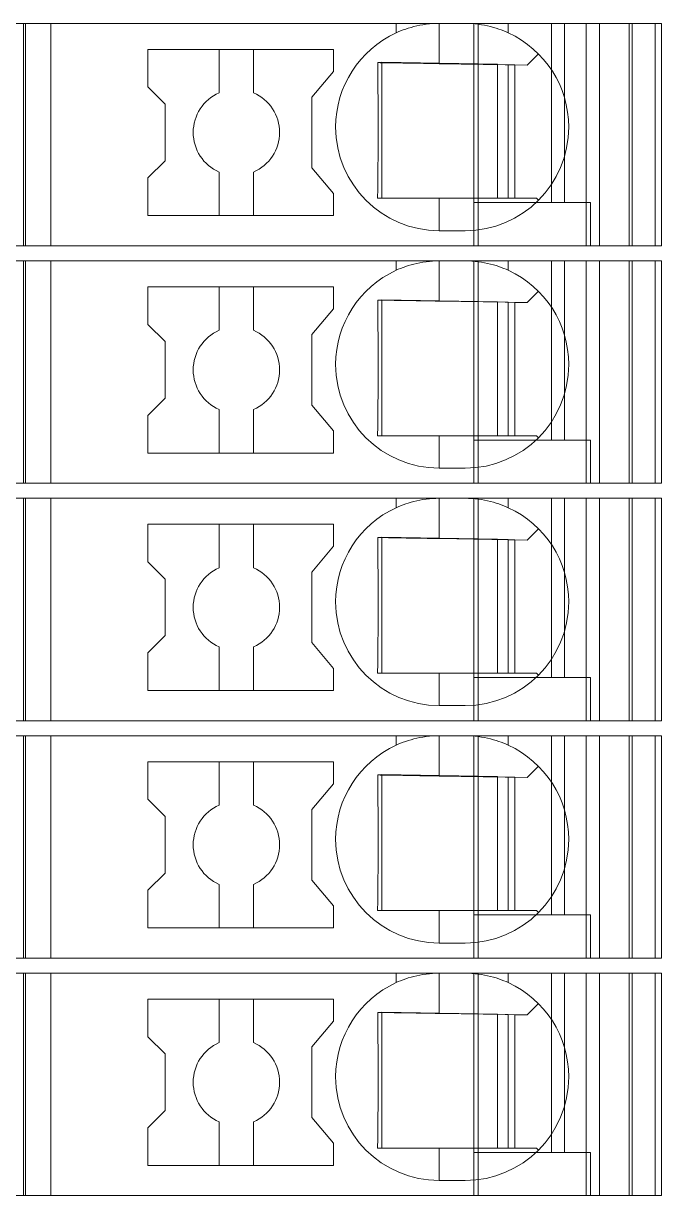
# Model space of a CAD drawing. Header units: millimetres. Extents: x 0 to 2100, y 0 to 1485.
# Drawn here: x 1275.37 to 1290.15, y 612.85 to 640 of the extents above; entities that cross this region are included whole.
import ezdxf
from ezdxf.enums import TextEntityAlignment as Align

# ---------------------------------------------------------------- set-up
doc = ezdxf.new("R2010")
doc.units = ezdxf.units.MM
for name, color, linetype, lineweight in [('EPLAN309', 5, 'Continuous', 5), ('EPLAN493', 5, 'Continuous', 5), ('MAIN-1', 7, 'Continuous', 5), ('MAIN-2', 7, 'Continuous', 5)]:
    doc.layers.add(name, color=color, linetype=linetype, lineweight=lineweight)
doc.styles.add('Tahoma', font='')
doc.styles.get('Tahoma').set_extended_font_data('Tahoma')

# ---------------------------------------------------------------- blocks, each defined once
blk = doc.blocks.new('EPLSYM_LibrarySPECIAL_Symbol12_Variant0_Placement8_29')
at = {"layer": 'EPLAN309', "lineweight": 13, "ltscale": 20}
blk.add_lwpolyline([(0, -5.15), (68.15, -5.15), (68.15, 0), (0, 0)], close=True, dxfattribs=at)
at = {"layer": 'EPLAN493', "color": 5, "style": 'Tahoma'}
blk.add_attdef('17_20450', text='', height=2.93475, dxfattribs=at).set_placement((0, -27.293475), align=Align.MIDDLE_RIGHT)
blk = doc.blocks.new('EPLSYM_LibrarySPECIAL_Symbol12_Variant0_Placement8_30')
at = {"layer": 'EPLAN309', "lineweight": 13, "ltscale": 20}
blk.add_lwpolyline([(0, -5.15), (68.15, -5.15), (68.15, 0), (0, 0)], close=True, dxfattribs=at)
at = {"layer": 'EPLAN493', "color": 5, "style": 'Tahoma'}
blk.add_attdef('17_20450', text='', height=2.93475, dxfattribs=at).set_placement((0, -27.293475), align=Align.MIDDLE_RIGHT)
blk = doc.blocks.new('EPLSYM_LibrarySPECIAL_Symbol12_Variant0_Placement8_31')
at = {"layer": 'EPLAN309', "lineweight": 13, "ltscale": 20}
blk.add_lwpolyline([(0, -5.15), (68.15, -5.15), (68.15, 0), (0, 0)], close=True, dxfattribs=at)
at = {"layer": 'EPLAN493', "color": 5, "style": 'Tahoma'}
blk.add_attdef('17_20450', text='', height=2.93475, dxfattribs=at).set_placement((0, -27.293475), align=Align.MIDDLE_RIGHT)
blk = doc.blocks.new('EPLSYM_LibrarySPECIAL_Symbol12_Variant0_Placement8_32')
at = {"layer": 'EPLAN309', "lineweight": 13, "ltscale": 20}
blk.add_lwpolyline([(0, -5.15), (68.15, -5.15), (68.15, 0), (0, 0)], close=True, dxfattribs=at)
at = {"layer": 'EPLAN493', "color": 5, "style": 'Tahoma'}
blk.add_attdef('17_20450', text='', height=2.93475, dxfattribs=at).set_placement((0, -27.293475), align=Align.MIDDLE_RIGHT)
blk = doc.blocks.new('EPLSYM_LibrarySPECIAL_Symbol12_Variant0_Placement8_33')
at = {"layer": 'EPLAN309', "lineweight": 13, "ltscale": 20}
blk.add_lwpolyline([(0, -5.15), (68.15, -5.15), (68.15, 0), (0, 0)], close=True, dxfattribs=at)
at = {"layer": 'EPLAN493', "color": 5, "style": 'Tahoma'}
blk.add_attdef('17_20450', text='', height=2.93475, dxfattribs=at).set_placement((0, -27.293475), align=Align.MIDDLE_RIGHT)

msp = doc.modelspace()

# ---------------------------------------------------------------- linework, layer by layer
at = {"layer": 'MAIN-1'}
for p, q in [((1276, 640), (1275.367, 640)), ((1275.367, 634.85), (1275.367, 640)), ((1276, 640), (1284, 640)), ((1276, 634.85), (1276, 640)), ((1284, 640), (1285, 640)), ((1284, 639.782), (1284, 640)), ((1284.413, 639.927), (1284.347, 639.909)), ((1284.481, 639.943), (1284.413, 639.927)), ((1284.551, 639.958), (1284.481, 639.943)), ((1284.622, 639.97), (1284.551, 639.958)), ((1284.696, 639.981), (1284.622, 639.97)), ((1284.771, 639.989), (1284.696, 639.981)), ((1284.847, 639.995), (1284.771, 639.989)), ((1284.923, 639.999), (1284.847, 639.995)), ((1285, 640), (1284.923, 639.999)), ((1285, 639.068), (1285, 640)), ((1285, 640), (1285.6, 640)), ((1285.6, 640), (1285.677, 639.999)), ((1286.6, 640), (1285.6, 640)), ((1285.677, 639.999), (1285.753, 639.995)), ((1285.753, 639.995), (1285.829, 639.989)), ((1285.829, 639.989), (1285.904, 639.981)), ((1285.904, 639.981), (1285.978, 639.97)), ((1285.978, 639.97), (1286.049, 639.958)), ((1286.049, 639.958), (1286.119, 639.943)), ((1286.119, 639.943), (1286.187, 639.927)), ((1286.187, 639.927), (1286.253, 639.909)), ((1286.6, 640), (1290, 640)), ((1286.6, 639.782), (1286.6, 640)), ((1290, 634.85), (1290, 640)), ((1284.052, 639.805), (1284, 639.782)), ((1284.106, 639.827), (1284.052, 639.805)), ((1284.163, 639.849), (1284.106, 639.827)), ((1284.222, 639.87), (1284.163, 639.849)), ((1284.283, 639.89), (1284.222, 639.87)), ((1284.347, 639.909), (1284.283, 639.89)), ((1286.253, 639.909), (1286.317, 639.89)), ((1286.317, 639.89), (1286.378, 639.87)), ((1286.378, 639.87), (1286.437, 639.849)), ((1286.437, 639.849), (1286.494, 639.827)), ((1286.494, 639.827), (1286.548, 639.805)), ((1286.548, 639.805), (1286.6, 639.782)), ((1278.25, 639.4), (1278.25, 638.529)), ((1278.25, 639.4), (1282.55, 639.4)), ((1279.9, 639.4), (1279.9, 638.392)), ((1280.7, 638.392), (1280.7, 639.4)), ((1282.55, 638.889), (1282.55, 639.4)), ((1287.033, 639.033), (1287.297, 639.297)), ((1282.05, 638.293), (1282.55, 638.889)), ((1283.574, 639.092), (1283.574, 639.022)), ((1283.635, 639.091), (1283.574, 639.092)), ((1283.574, 639.022), (1283.575, 638.95)), ((1283.575, 638.95), (1283.576, 638.877)), ((1283.576, 638.877), (1283.577, 638.803)), ((1283.696, 639.09), (1283.635, 639.091)), ((1283.671, 639.091), (1283.671, 635.95)), ((1283.759, 639.089), (1283.696, 639.09)), ((1283.822, 639.088), (1283.759, 639.089)), ((1283.887, 639.087), (1283.822, 639.088)), ((1283.953, 639.086), (1283.887, 639.087)), ((1284.021, 639.085), (1283.953, 639.086)), ((1284.09, 639.084), (1284.021, 639.085)), ((1284.16, 639.082), (1284.09, 639.084)), ((1284.233, 639.081), (1284.16, 639.082)), ((1284.307, 639.08), (1284.233, 639.081)), ((1284.385, 639.079), (1284.307, 639.08)), ((1284.464, 639.077), (1284.385, 639.079)), ((1284.547, 639.076), (1284.464, 639.077)), ((1284.632, 639.075), (1284.547, 639.076)), ((1284.72, 639.073), (1284.632, 639.075)), ((1284.812, 639.071), (1284.72, 639.073)), ((1284.905, 639.07), (1284.812, 639.071)), ((1285, 639.068), (1284.905, 639.07)), ((1285, 639.068), (1287.033, 639.033)), ((1286.35, 639.045), (1286.35, 635.95)), ((1286.6, 635.95), (1286.6, 639.04)), ((1286.75, 639.038), (1286.75, 635.95)), ((1283.577, 638.803), (1283.577, 638.727)), ((1283.577, 638.727), (1283.578, 638.649)), ((1283.578, 638.649), (1283.579, 638.57)), ((1283.579, 638.57), (1283.58, 638.488)), ((1278.65, 638.129), (1278.25, 638.529)), ((1283.58, 638.488), (1283.58, 638.404)), ((1283.58, 638.404), (1283.581, 638.317)), ((1283.581, 638.317), (1283.581, 638.226)), ((1278.65, 638.129), (1278.65, 636.821)), ((1282.05, 638.293), (1282.05, 636.657)), ((1283.581, 638.226), (1283.582, 638.132)), ((1283.582, 638.132), (1283.582, 638.034)), ((1283.582, 638.034), (1283.583, 637.931)), ((1283.583, 637.931), (1283.583, 637.824)), ((1283.583, 637.824), (1283.583, 637.713)), ((1283.583, 637.713), (1283.583, 637.6)), ((1283.583, 637.6), (1283.583, 637.479)), ((1283.583, 637.247), (1283.582, 637.138)), ((1283.583, 637.479), (1283.583, 637.361)), ((1283.583, 637.361), (1283.583, 637.247)), ((1283.582, 637.034), (1283.581, 636.934)), ((1283.582, 637.138), (1283.582, 637.034)), ((1278.65, 636.821), (1278.25, 636.421)), ((1283.58, 636.748), (1283.579, 636.659)), ((1283.581, 636.839), (1283.58, 636.748)), ((1283.581, 636.934), (1283.581, 636.839)), ((1278.25, 636.421), (1278.25, 635.55)), ((1279.9, 636.558), (1279.9, 635.55)), ((1280.7, 636.558), (1280.7, 635.55)), ((1282.05, 636.657), (1282.55, 636.061)), ((1283.577, 636.408), (1283.576, 636.329)), ((1283.578, 636.49), (1283.577, 636.408)), ((1283.579, 636.659), (1283.578, 636.573)), ((1283.578, 636.573), (1283.578, 636.49)), ((1283.575, 636.25), (1283.574, 636.174)), ((1283.574, 636.174), (1283.574, 636.098)), ((1283.576, 636.329), (1283.575, 636.25)), ((1282.55, 635.55), (1282.55, 636.061)), ((1283.573, 636.024), (1283.572, 635.95)), ((1283.572, 635.95), (1283.633, 635.95)), ((1283.574, 636.098), (1283.573, 636.024)), ((1283.633, 635.95), (1283.695, 635.95)), ((1283.695, 635.95), (1283.759, 635.95)), ((1283.759, 635.95), (1283.823, 635.95)), ((1283.823, 635.95), (1283.889, 635.95)), ((1283.889, 635.95), (1283.955, 635.95)), ((1283.955, 635.95), (1284.024, 635.95)), ((1284.024, 635.95), (1284.093, 635.95)), ((1284.093, 635.95), (1284.165, 635.95)), ((1284.165, 635.95), (1284.239, 635.95)), ((1284.239, 635.95), (1284.314, 635.95)), ((1284.314, 635.95), (1284.392, 635.95)), ((1284.392, 635.95), (1284.472, 635.95)), ((1284.472, 635.95), (1284.555, 635.95)), ((1284.555, 635.95), (1284.64, 635.95)), ((1284.64, 635.95), (1284.727, 635.95)), ((1284.727, 635.95), (1284.817, 635.95)), ((1284.817, 635.95), (1284.908, 635.95)), ((1284.908, 635.95), (1285, 635.95)), ((1285, 635.95), (1285, 635.2)), ((1285, 635.95), (1287.25, 635.95)), ((1287.297, 635.903), (1287.25, 635.95)), ((1282.55, 635.55), (1278.25, 635.55)), ((1285.6, 635.2), (1285, 635.2)), ((1276, 634.85), (1275.367, 634.85)), ((1276, 634.85), (1290, 634.85)), ((1288.5, 634.85), (1288.5, 634.85)), ((1276, 634.5), (1275.367, 634.5)), ((1275.367, 629.35), (1275.367, 634.5)), ((1276, 634.5), (1284, 634.5)), ((1276, 629.35), (1276, 634.5)), ((1284, 634.5), (1285, 634.5)), ((1284, 634.282), (1284, 634.5)), ((1284.923, 634.499), (1284.847, 634.495)), ((1285, 634.5), (1284.923, 634.499)), ((1285, 633.568), (1285, 634.5)), ((1285, 634.5), (1285.6, 634.5)), ((1285.6, 634.5), (1285.677, 634.499)), ((1286.6, 634.5), (1285.6, 634.5)), ((1285.677, 634.499), (1285.753, 634.495)), ((1286.6, 634.5), (1290, 634.5)), ((1286.6, 634.282), (1286.6, 634.5)), ((1290, 629.35), (1290, 634.5)), ((1284.052, 634.305), (1284, 634.282)), ((1284.106, 634.327), (1284.052, 634.305)), ((1284.163, 634.349), (1284.106, 634.327)), ((1284.222, 634.37), (1284.163, 634.349)), ((1284.283, 634.39), (1284.222, 634.37)), ((1284.347, 634.409), (1284.283, 634.39)), ((1284.413, 634.427), (1284.347, 634.409)), ((1284.481, 634.443), (1284.413, 634.427)), ((1284.551, 634.458), (1284.481, 634.443)), ((1284.622, 634.47), (1284.551, 634.458)), ((1284.696, 634.481), (1284.622, 634.47)), ((1284.771, 634.489), (1284.696, 634.481)), ((1284.847, 634.495), (1284.771, 634.489)), ((1285.753, 634.495), (1285.829, 634.489)), ((1285.829, 634.489), (1285.904, 634.481)), ((1285.904, 634.481), (1285.978, 634.47)), ((1285.978, 634.47), (1286.049, 634.458)), ((1286.049, 634.458), (1286.119, 634.443)), ((1286.119, 634.443), (1286.187, 634.427)), ((1286.187, 634.427), (1286.253, 634.409)), ((1286.253, 634.409), (1286.317, 634.39)), ((1286.317, 634.39), (1286.378, 634.37)), ((1286.378, 634.37), (1286.437, 634.349)), ((1286.437, 634.349), (1286.494, 634.327)), ((1286.494, 634.327), (1286.548, 634.305)), ((1286.548, 634.305), (1286.6, 634.282)), ((1278.25, 633.9), (1278.25, 633.029)), ((1278.25, 633.9), (1282.55, 633.9)), ((1279.9, 633.9), (1279.9, 632.892)), ((1280.7, 632.892), (1280.7, 633.9)), ((1282.55, 633.389), (1282.55, 633.9)), ((1287.033, 633.533), (1287.297, 633.797)), ((1283.574, 633.592), (1283.574, 633.522)), ((1283.635, 633.591), (1283.574, 633.592)), ((1283.574, 633.522), (1283.575, 633.45)), ((1283.575, 633.45), (1283.576, 633.377)), ((1283.696, 633.59), (1283.635, 633.591)), ((1283.671, 633.591), (1283.671, 630.45)), ((1283.759, 633.589), (1283.696, 633.59)), ((1283.822, 633.588), (1283.759, 633.589)), ((1283.887, 633.587), (1283.822, 633.588)), ((1283.953, 633.586), (1283.887, 633.587)), ((1284.021, 633.585), (1283.953, 633.586)), ((1284.09, 633.584), (1284.021, 633.585)), ((1284.16, 633.582), (1284.09, 633.584)), ((1284.233, 633.581), (1284.16, 633.582)), ((1284.307, 633.58), (1284.233, 633.581)), ((1284.385, 633.579), (1284.307, 633.58)), ((1284.464, 633.577), (1284.385, 633.579)), ((1284.547, 633.576), (1284.464, 633.577)), ((1284.632, 633.575), (1284.547, 633.576)), ((1284.72, 633.573), (1284.632, 633.575)), ((1284.812, 633.571), (1284.72, 633.573)), ((1284.905, 633.57), (1284.812, 633.571)), ((1285, 633.568), (1284.905, 633.57)), ((1285, 633.568), (1287.033, 633.533)), ((1286.35, 633.545), (1286.35, 630.45)), ((1286.6, 630.45), (1286.6, 633.54)), ((1286.75, 633.538), (1286.75, 630.45)), ((1282.05, 632.793), (1282.55, 633.389)), ((1283.576, 633.377), (1283.577, 633.303)), ((1283.577, 633.303), (1283.577, 633.227)), ((1283.577, 633.227), (1283.578, 633.149)), ((1283.578, 633.149), (1283.579, 633.07)), ((1278.65, 632.629), (1278.25, 633.029)), ((1283.579, 633.07), (1283.58, 632.988)), ((1283.58, 632.988), (1283.58, 632.904)), ((1283.58, 632.904), (1283.581, 632.817)), ((1278.65, 632.629), (1278.65, 631.321)), ((1282.05, 632.793), (1282.05, 631.157)), ((1283.581, 632.817), (1283.581, 632.726)), ((1283.581, 632.726), (1283.582, 632.632)), ((1283.582, 632.632), (1283.582, 632.534)), ((1283.582, 632.534), (1283.583, 632.431)), ((1283.583, 632.431), (1283.583, 632.324)), ((1283.583, 632.324), (1283.583, 632.213)), ((1283.583, 632.213), (1283.583, 632.1)), ((1283.583, 632.1), (1283.583, 631.979)), ((1283.583, 631.979), (1283.583, 631.861)), ((1283.583, 631.861), (1283.583, 631.747)), ((1283.582, 631.534), (1283.581, 631.434)), ((1283.583, 631.747), (1283.582, 631.638)), ((1283.582, 631.638), (1283.582, 631.534)), ((1278.65, 631.321), (1278.25, 630.921)), ((1283.58, 631.248), (1283.579, 631.159)), ((1283.581, 631.339), (1283.58, 631.248)), ((1283.581, 631.434), (1283.581, 631.339)), ((1279.9, 631.058), (1279.9, 630.05)), ((1280.7, 631.058), (1280.7, 630.05)), ((1282.05, 631.157), (1282.55, 630.561)), ((1283.578, 630.99), (1283.577, 630.908)), ((1283.579, 631.159), (1283.578, 631.073)), ((1283.578, 631.073), (1283.578, 630.99)), ((1278.25, 630.921), (1278.25, 630.05)), ((1283.575, 630.75), (1283.574, 630.674)), ((1283.576, 630.829), (1283.575, 630.75)), ((1283.577, 630.908), (1283.576, 630.829)), ((1282.55, 630.05), (1282.55, 630.561)), ((1283.573, 630.524), (1283.572, 630.45)), ((1283.572, 630.45), (1283.633, 630.45)), ((1283.574, 630.598), (1283.573, 630.524)), ((1283.574, 630.674), (1283.574, 630.598)), ((1283.633, 630.45), (1283.695, 630.45)), ((1283.695, 630.45), (1283.759, 630.45)), ((1283.759, 630.45), (1283.823, 630.45)), ((1283.823, 630.45), (1283.889, 630.45)), ((1283.889, 630.45), (1283.955, 630.45)), ((1283.955, 630.45), (1284.024, 630.45)), ((1284.024, 630.45), (1284.093, 630.45)), ((1284.093, 630.45), (1284.165, 630.45)), ((1284.165, 630.45), (1284.239, 630.45)), ((1284.239, 630.45), (1284.314, 630.45)), ((1284.314, 630.45), (1284.392, 630.45)), ((1284.392, 630.45), (1284.472, 630.45)), ((1284.472, 630.45), (1284.555, 630.45)), ((1284.555, 630.45), (1284.64, 630.45)), ((1284.64, 630.45), (1284.727, 630.45)), ((1284.727, 630.45), (1284.817, 630.45)), ((1284.817, 630.45), (1284.908, 630.45)), ((1284.908, 630.45), (1285, 630.45)), ((1285, 630.45), (1285, 629.7)), ((1285, 630.45), (1287.25, 630.45)), ((1287.297, 630.403), (1287.25, 630.45)), ((1282.55, 630.05), (1278.25, 630.05)), ((1285.6, 629.7), (1285, 629.7)), ((1276, 629.35), (1275.367, 629.35)), ((1276, 629.35), (1290, 629.35)), ((1288.5, 629.35), (1288.5, 629.35)), ((1276, 629), (1275.367, 629)), ((1275.367, 623.85), (1275.367, 629)), ((1276, 629), (1284, 629)), ((1276, 623.85), (1276, 629)), ((1284, 629), (1285, 629)), ((1284, 628.782), (1284, 629)), ((1284.052, 628.805), (1284, 628.782)), ((1284.106, 628.827), (1284.052, 628.805)), ((1284.163, 628.849), (1284.106, 628.827)), ((1284.222, 628.87), (1284.163, 628.849)), ((1284.283, 628.89), (1284.222, 628.87)), ((1284.347, 628.909), (1284.283, 628.89)), ((1284.413, 628.927), (1284.347, 628.909)), ((1284.481, 628.943), (1284.413, 628.927)), ((1284.551, 628.958), (1284.481, 628.943)), ((1284.622, 628.97), (1284.551, 628.958)), ((1284.696, 628.981), (1284.622, 628.97)), ((1284.771, 628.989), (1284.696, 628.981)), ((1284.847, 628.995), (1284.771, 628.989)), ((1284.923, 628.999), (1284.847, 628.995)), ((1285, 629), (1284.923, 628.999)), ((1285, 628.068), (1285, 629)), ((1285, 629), (1285.6, 629)), ((1285.6, 629), (1285.677, 628.999)), ((1286.6, 629), (1285.6, 629)), ((1285.677, 628.999), (1285.753, 628.995)), ((1285.753, 628.995), (1285.829, 628.989)), ((1285.829, 628.989), (1285.904, 628.981)), ((1285.904, 628.981), (1285.978, 628.97)), ((1285.978, 628.97), (1286.049, 628.958)), ((1286.049, 628.958), (1286.119, 628.943)), ((1286.119, 628.943), (1286.187, 628.927)), ((1286.187, 628.927), (1286.253, 628.909)), ((1286.253, 628.909), (1286.317, 628.89)), ((1286.317, 628.89), (1286.378, 628.87)), ((1286.378, 628.87), (1286.437, 628.849)), ((1286.437, 628.849), (1286.494, 628.827)), ((1286.494, 628.827), (1286.548, 628.805)), ((1286.548, 628.805), (1286.6, 628.782)), ((1286.6, 629), (1290, 629)), ((1286.6, 628.782), (1286.6, 629)), ((1290, 623.85), (1290, 629)), ((1278.25, 628.4), (1278.25, 627.529)), ((1278.25, 628.4), (1282.55, 628.4)), ((1279.9, 628.4), (1279.9, 627.392)), ((1280.7, 627.392), (1280.7, 628.4)), ((1282.55, 627.889), (1282.55, 628.4)), ((1287.033, 628.033), (1287.297, 628.297)), ((1283.574, 628.092), (1283.574, 628.022)), ((1283.635, 628.091), (1283.574, 628.092)), ((1283.574, 628.022), (1283.575, 627.95)), ((1283.696, 628.09), (1283.635, 628.091)), ((1283.671, 628.091), (1283.671, 624.95)), ((1283.759, 628.089), (1283.696, 628.09)), ((1283.822, 628.088), (1283.759, 628.089)), ((1283.887, 628.087), (1283.822, 628.088)), ((1283.953, 628.086), (1283.887, 628.087)), ((1284.021, 628.085), (1283.953, 628.086)), ((1284.09, 628.084), (1284.021, 628.085)), ((1284.16, 628.082), (1284.09, 628.084)), ((1284.233, 628.081), (1284.16, 628.082)), ((1284.307, 628.08), (1284.233, 628.081)), ((1284.385, 628.079), (1284.307, 628.08)), ((1284.464, 628.077), (1284.385, 628.079)), ((1284.547, 628.076), (1284.464, 628.077)), ((1284.632, 628.075), (1284.547, 628.076)), ((1284.72, 628.073), (1284.632, 628.075)), ((1284.812, 628.071), (1284.72, 628.073)), ((1284.905, 628.07), (1284.812, 628.071)), ((1285, 628.068), (1284.905, 628.07)), ((1285, 628.068), (1287.033, 628.033)), ((1286.35, 628.045), (1286.35, 624.95)), ((1286.6, 624.95), (1286.6, 628.04)), ((1286.75, 628.038), (1286.75, 624.95)), ((1282.05, 627.293), (1282.55, 627.889)), ((1283.575, 627.95), (1283.576, 627.877)), ((1283.576, 627.877), (1283.577, 627.803)), ((1283.577, 627.803), (1283.577, 627.727)), ((1283.577, 627.727), (1283.578, 627.649)), ((1278.65, 627.129), (1278.25, 627.529)), ((1283.578, 627.649), (1283.579, 627.57)), ((1283.579, 627.57), (1283.58, 627.488)), ((1283.58, 627.488), (1283.58, 627.404)), ((1282.05, 627.293), (1282.05, 625.657)), ((1283.58, 627.404), (1283.581, 627.317)), ((1283.581, 627.317), (1283.581, 627.226)), ((1283.581, 627.226), (1283.582, 627.132)), ((1278.65, 627.129), (1278.65, 625.821)), ((1283.582, 627.132), (1283.582, 627.034)), ((1283.582, 627.034), (1283.583, 626.931)), ((1283.583, 626.931), (1283.583, 626.824)), ((1283.583, 626.824), (1283.583, 626.713)), ((1283.583, 626.713), (1283.583, 626.6)), ((1283.583, 626.6), (1283.583, 626.479)), ((1283.583, 626.479), (1283.583, 626.361)), ((1283.583, 626.361), (1283.583, 626.247)), ((1283.583, 626.247), (1283.582, 626.138)), ((1283.582, 626.138), (1283.582, 626.034)), ((1278.65, 625.821), (1278.25, 625.421)), ((1283.581, 625.839), (1283.58, 625.748)), ((1283.582, 626.034), (1283.581, 625.934)), ((1283.581, 625.934), (1283.581, 625.839)), ((1279.9, 625.558), (1279.9, 624.55)), ((1280.7, 625.558), (1280.7, 624.55)), ((1282.05, 625.657), (1282.55, 625.061)), ((1283.579, 625.659), (1283.578, 625.573)), ((1283.578, 625.573), (1283.578, 625.49)), ((1283.58, 625.748), (1283.579, 625.659)), ((1278.25, 625.421), (1278.25, 624.55)), ((1283.576, 625.329), (1283.575, 625.25)), ((1283.577, 625.408), (1283.576, 625.329)), ((1283.578, 625.49), (1283.577, 625.408)), ((1282.55, 624.55), (1282.55, 625.061)), ((1283.573, 625.024), (1283.572, 624.95)), ((1283.574, 625.098), (1283.573, 625.024)), ((1283.575, 625.25), (1283.574, 625.174)), ((1283.574, 625.174), (1283.574, 625.098)), ((1283.572, 624.95), (1283.633, 624.95)), ((1283.633, 624.95), (1283.695, 624.95)), ((1283.695, 624.95), (1283.759, 624.95)), ((1283.759, 624.95), (1283.823, 624.95)), ((1283.823, 624.95), (1283.889, 624.95)), ((1283.889, 624.95), (1283.955, 624.95)), ((1283.955, 624.95), (1284.024, 624.95)), ((1284.024, 624.95), (1284.093, 624.95)), ((1284.093, 624.95), (1284.165, 624.95)), ((1284.165, 624.95), (1284.239, 624.95)), ((1284.239, 624.95), (1284.314, 624.95)), ((1284.314, 624.95), (1284.392, 624.95)), ((1284.392, 624.95), (1284.472, 624.95)), ((1284.472, 624.95), (1284.555, 624.95)), ((1284.555, 624.95), (1284.64, 624.95)), ((1284.64, 624.95), (1284.727, 624.95)), ((1284.727, 624.95), (1284.817, 624.95)), ((1284.817, 624.95), (1284.908, 624.95)), ((1284.908, 624.95), (1285, 624.95)), ((1285, 624.95), (1285, 624.2)), ((1285, 624.95), (1287.25, 624.95)), ((1287.297, 624.903), (1287.25, 624.95)), ((1282.55, 624.55), (1278.25, 624.55)), ((1285.6, 624.2), (1285, 624.2)), ((1276, 623.85), (1275.367, 623.85)), ((1276, 623.85), (1290, 623.85)), ((1288.5, 623.85), (1288.5, 623.85)), ((1276, 623.5), (1275.367, 623.5)), ((1275.367, 618.35), (1275.367, 623.5)), ((1276, 623.5), (1284, 623.5)), ((1276, 618.35), (1276, 623.5)), ((1284, 623.5), (1285, 623.5)), ((1284, 623.282), (1284, 623.5)), ((1284.222, 623.37), (1284.163, 623.349)), ((1284.283, 623.39), (1284.222, 623.37)), ((1284.347, 623.409), (1284.283, 623.39)), ((1284.413, 623.427), (1284.347, 623.409)), ((1284.481, 623.443), (1284.413, 623.427)), ((1284.551, 623.458), (1284.481, 623.443)), ((1284.622, 623.47), (1284.551, 623.458)), ((1284.696, 623.481), (1284.622, 623.47)), ((1284.771, 623.489), (1284.696, 623.481)), ((1284.847, 623.495), (1284.771, 623.489)), ((1284.923, 623.499), (1284.847, 623.495)), ((1285, 623.5), (1284.923, 623.499)), ((1285, 622.568), (1285, 623.5)), ((1285, 623.5), (1285.6, 623.5)), ((1285.6, 623.5), (1285.677, 623.499)), ((1286.6, 623.5), (1285.6, 623.5)), ((1285.677, 623.499), (1285.753, 623.495)), ((1285.753, 623.495), (1285.829, 623.489)), ((1285.829, 623.489), (1285.904, 623.481)), ((1285.904, 623.481), (1285.978, 623.47)), ((1285.978, 623.47), (1286.049, 623.458)), ((1286.049, 623.458), (1286.119, 623.443)), ((1286.119, 623.443), (1286.187, 623.427)), ((1286.187, 623.427), (1286.253, 623.409)), ((1286.253, 623.409), (1286.317, 623.39)), ((1286.317, 623.39), (1286.378, 623.37)), ((1286.378, 623.37), (1286.437, 623.349)), ((1286.6, 623.5), (1290, 623.5)), ((1286.6, 623.282), (1286.6, 623.5)), ((1290, 618.35), (1290, 623.5)), ((1284.052, 623.305), (1284, 623.282)), ((1284.106, 623.327), (1284.052, 623.305)), ((1284.163, 623.349), (1284.106, 623.327)), ((1286.437, 623.349), (1286.494, 623.327)), ((1286.494, 623.327), (1286.548, 623.305)), ((1286.548, 623.305), (1286.6, 623.282)), ((1278.25, 622.9), (1278.25, 622.029)), ((1278.25, 622.9), (1282.55, 622.9)), ((1279.9, 622.9), (1279.9, 621.892)), ((1280.7, 621.892), (1280.7, 622.9)), ((1282.55, 622.389), (1282.55, 622.9)), ((1283.574, 622.592), (1283.574, 622.522)), ((1283.635, 622.591), (1283.574, 622.592)), ((1283.696, 622.59), (1283.635, 622.591)), ((1283.671, 622.591), (1283.671, 619.45)), ((1283.759, 622.589), (1283.696, 622.59)), ((1283.822, 622.588), (1283.759, 622.589)), ((1283.887, 622.587), (1283.822, 622.588)), ((1283.953, 622.586), (1283.887, 622.587)), ((1284.021, 622.585), (1283.953, 622.586)), ((1284.09, 622.584), (1284.021, 622.585)), ((1284.16, 622.582), (1284.09, 622.584)), ((1284.233, 622.581), (1284.16, 622.582)), ((1284.307, 622.58), (1284.233, 622.581)), ((1284.385, 622.579), (1284.307, 622.58)), ((1284.464, 622.577), (1284.385, 622.579)), ((1284.547, 622.576), (1284.464, 622.577)), ((1284.632, 622.575), (1284.547, 622.576)), ((1284.72, 622.573), (1284.632, 622.575)), ((1284.812, 622.571), (1284.72, 622.573)), ((1284.905, 622.57), (1284.812, 622.571)), ((1285, 622.568), (1284.905, 622.57)), ((1285, 622.568), (1287.033, 622.533)), ((1287.033, 622.533), (1287.297, 622.797)), ((1282.05, 621.793), (1282.55, 622.389)), ((1283.574, 622.522), (1283.575, 622.45)), ((1283.575, 622.45), (1283.576, 622.377)), ((1283.576, 622.377), (1283.577, 622.303)), ((1283.577, 622.303), (1283.577, 622.227)), ((1286.35, 622.545), (1286.35, 619.45)), ((1286.6, 619.45), (1286.6, 622.54)), ((1286.75, 622.538), (1286.75, 619.45)), ((1278.65, 621.629), (1278.25, 622.029)), ((1283.577, 622.227), (1283.578, 622.149)), ((1283.578, 622.149), (1283.579, 622.07)), ((1283.579, 622.07), (1283.58, 621.988)), ((1282.05, 621.793), (1282.05, 620.157)), ((1283.58, 621.988), (1283.58, 621.904)), ((1283.58, 621.904), (1283.581, 621.817)), ((1283.581, 621.817), (1283.581, 621.726)), ((1278.65, 621.629), (1278.65, 620.321)), ((1283.581, 621.726), (1283.582, 621.632)), ((1283.582, 621.632), (1283.582, 621.534)), ((1283.582, 621.534), (1283.583, 621.431)), ((1283.583, 621.431), (1283.583, 621.324)), ((1283.583, 621.324), (1283.583, 621.213)), ((1283.583, 621.213), (1283.583, 621.1)), ((1283.583, 621.1), (1283.583, 620.979)), ((1283.583, 620.979), (1283.583, 620.861)), ((1283.583, 620.747), (1283.582, 620.638)), ((1283.583, 620.861), (1283.583, 620.747)), ((1283.582, 620.534), (1283.581, 620.434)), ((1283.581, 620.434), (1283.581, 620.339)), ((1283.582, 620.638), (1283.582, 620.534)), ((1278.65, 620.321), (1278.25, 619.921)), ((1282.05, 620.157), (1282.55, 619.561)), ((1283.579, 620.159), (1283.578, 620.073)), ((1283.58, 620.248), (1283.579, 620.159)), ((1283.581, 620.339), (1283.58, 620.248)), ((1278.25, 619.921), (1278.25, 619.05)), ((1279.9, 620.058), (1279.9, 619.05)), ((1280.7, 620.058), (1280.7, 619.05)), ((1283.577, 619.908), (1283.576, 619.829)), ((1283.578, 619.99), (1283.577, 619.908)), ((1283.578, 620.073), (1283.578, 619.99)), ((1283.574, 619.598), (1283.573, 619.524)), ((1283.575, 619.75), (1283.574, 619.674)), ((1283.574, 619.674), (1283.574, 619.598)), ((1283.576, 619.829), (1283.575, 619.75)), ((1282.55, 619.05), (1282.55, 619.561)), ((1283.573, 619.524), (1283.572, 619.45)), ((1283.572, 619.45), (1283.633, 619.45)), ((1283.633, 619.45), (1283.695, 619.45)), ((1283.695, 619.45), (1283.759, 619.45)), ((1283.759, 619.45), (1283.823, 619.45)), ((1283.823, 619.45), (1283.889, 619.45)), ((1283.889, 619.45), (1283.955, 619.45)), ((1283.955, 619.45), (1284.024, 619.45)), ((1284.024, 619.45), (1284.093, 619.45)), ((1284.093, 619.45), (1284.165, 619.45)), ((1284.165, 619.45), (1284.239, 619.45)), ((1284.239, 619.45), (1284.314, 619.45)), ((1284.314, 619.45), (1284.392, 619.45)), ((1284.392, 619.45), (1284.472, 619.45)), ((1284.472, 619.45), (1284.555, 619.45)), ((1284.555, 619.45), (1284.64, 619.45)), ((1284.64, 619.45), (1284.727, 619.45)), ((1284.727, 619.45), (1284.817, 619.45)), ((1284.817, 619.45), (1284.908, 619.45)), ((1284.908, 619.45), (1285, 619.45)), ((1285, 619.45), (1285, 618.7)), ((1285, 619.45), (1287.25, 619.45)), ((1287.297, 619.403), (1287.25, 619.45)), ((1282.55, 619.05), (1278.25, 619.05)), ((1285.6, 618.7), (1285, 618.7)), ((1276, 618.35), (1275.367, 618.35)), ((1276, 618.35), (1290, 618.35)), ((1288.5, 618.35), (1288.5, 618.35)), ((1276, 618), (1275.367, 618)), ((1275.367, 612.85), (1275.367, 618)), ((1276, 618), (1284, 618)), ((1276, 612.85), (1276, 618)), ((1284, 618), (1285, 618)), ((1284, 617.782), (1284, 618)), ((1284.481, 617.943), (1284.413, 617.927)), ((1284.551, 617.958), (1284.481, 617.943)), ((1284.622, 617.97), (1284.551, 617.958)), ((1284.696, 617.981), (1284.622, 617.97)), ((1284.771, 617.989), (1284.696, 617.981)), ((1284.847, 617.995), (1284.771, 617.989)), ((1284.923, 617.999), (1284.847, 617.995)), ((1285, 618), (1284.923, 617.999)), ((1285, 617.068), (1285, 618)), ((1285, 618), (1285.6, 618)), ((1285.6, 618), (1285.677, 617.999)), ((1286.6, 618), (1285.6, 618)), ((1285.677, 617.999), (1285.753, 617.995)), ((1285.753, 617.995), (1285.829, 617.989)), ((1285.829, 617.989), (1285.904, 617.981)), ((1285.904, 617.981), (1285.978, 617.97)), ((1285.978, 617.97), (1286.049, 617.958)), ((1286.049, 617.958), (1286.119, 617.943)), ((1286.119, 617.943), (1286.187, 617.927)), ((1286.6, 618), (1290, 618)), ((1286.6, 617.782), (1286.6, 618)), ((1290, 612.85), (1290, 618)), ((1284.052, 617.805), (1284, 617.782)), ((1284.106, 617.827), (1284.052, 617.805)), ((1284.163, 617.849), (1284.106, 617.827)), ((1284.222, 617.87), (1284.163, 617.849)), ((1284.283, 617.89), (1284.222, 617.87)), ((1284.347, 617.909), (1284.283, 617.89)), ((1284.413, 617.927), (1284.347, 617.909)), ((1286.187, 617.927), (1286.253, 617.909)), ((1286.253, 617.909), (1286.317, 617.89)), ((1286.317, 617.89), (1286.378, 617.87)), ((1286.378, 617.87), (1286.437, 617.849)), ((1286.437, 617.849), (1286.494, 617.827)), ((1286.494, 617.827), (1286.548, 617.805)), ((1286.548, 617.805), (1286.6, 617.782)), ((1278.25, 617.4), (1278.25, 616.529)), ((1278.25, 617.4), (1282.55, 617.4)), ((1279.9, 617.4), (1279.9, 616.392)), ((1280.7, 616.392), (1280.7, 617.4)), ((1282.55, 616.889), (1282.55, 617.4)), ((1287.033, 617.033), (1287.297, 617.297)), ((1282.05, 616.293), (1282.55, 616.889)), ((1283.574, 617.092), (1283.574, 617.022)), ((1283.635, 617.091), (1283.574, 617.092)), ((1283.574, 617.022), (1283.575, 616.95)), ((1283.575, 616.95), (1283.576, 616.877)), ((1283.576, 616.877), (1283.577, 616.803)), ((1283.696, 617.09), (1283.635, 617.091)), ((1283.671, 617.091), (1283.671, 613.95)), ((1283.759, 617.089), (1283.696, 617.09)), ((1283.822, 617.088), (1283.759, 617.089)), ((1283.887, 617.087), (1283.822, 617.088)), ((1283.953, 617.086), (1283.887, 617.087)), ((1284.021, 617.085), (1283.953, 617.086)), ((1284.09, 617.084), (1284.021, 617.085)), ((1284.16, 617.082), (1284.09, 617.084)), ((1284.233, 617.081), (1284.16, 617.082)), ((1284.307, 617.08), (1284.233, 617.081)), ((1284.385, 617.079), (1284.307, 617.08)), ((1284.464, 617.077), (1284.385, 617.079)), ((1284.547, 617.076), (1284.464, 617.077)), ((1284.632, 617.075), (1284.547, 617.076)), ((1284.72, 617.073), (1284.632, 617.075)), ((1284.812, 617.071), (1284.72, 617.073)), ((1284.905, 617.07), (1284.812, 617.071)), ((1285, 617.068), (1284.905, 617.07)), ((1285, 617.068), (1287.033, 617.033)), ((1286.35, 617.045), (1286.35, 613.95)), ((1286.6, 613.95), (1286.6, 617.04)), ((1286.75, 617.038), (1286.75, 613.95)), ((1283.577, 616.803), (1283.577, 616.727)), ((1283.577, 616.727), (1283.578, 616.649)), ((1283.578, 616.649), (1283.579, 616.57)), ((1278.65, 616.129), (1278.25, 616.529)), ((1283.579, 616.57), (1283.58, 616.488)), ((1283.58, 616.488), (1283.58, 616.404)), ((1283.58, 616.404), (1283.581, 616.317)), ((1283.581, 616.317), (1283.581, 616.226)), ((1278.65, 616.129), (1278.65, 614.821)), ((1282.05, 616.293), (1282.05, 614.657)), ((1283.581, 616.226), (1283.582, 616.132)), ((1283.582, 616.132), (1283.582, 616.034)), ((1283.582, 616.034), (1283.583, 615.931)), ((1283.583, 615.931), (1283.583, 615.824)), ((1283.583, 615.824), (1283.583, 615.713)), ((1283.583, 615.713), (1283.583, 615.6)), ((1283.583, 615.6), (1283.583, 615.479)), ((1283.583, 615.247), (1283.582, 615.138)), ((1283.583, 615.479), (1283.583, 615.361)), ((1283.583, 615.361), (1283.583, 615.247)), ((1283.582, 615.034), (1283.581, 614.934)), ((1283.582, 615.138), (1283.582, 615.034)), ((1278.65, 614.821), (1278.25, 614.421)), ((1283.58, 614.748), (1283.579, 614.659)), ((1283.581, 614.839), (1283.58, 614.748)), ((1283.581, 614.934), (1283.581, 614.839)), ((1278.25, 614.421), (1278.25, 613.55)), ((1279.9, 614.558), (1279.9, 613.55)), ((1280.7, 614.558), (1280.7, 613.55)), ((1282.05, 614.657), (1282.55, 614.061)), ((1283.577, 614.408), (1283.576, 614.329)), ((1283.578, 614.49), (1283.577, 614.408)), ((1283.579, 614.659), (1283.578, 614.573)), ((1283.578, 614.573), (1283.578, 614.49)), ((1283.575, 614.25), (1283.574, 614.174)), ((1283.574, 614.174), (1283.574, 614.098)), ((1283.576, 614.329), (1283.575, 614.25)), ((1282.55, 613.55), (1282.55, 614.061)), ((1283.573, 614.024), (1283.572, 613.95)), ((1283.572, 613.95), (1283.633, 613.95)), ((1283.574, 614.098), (1283.573, 614.024)), ((1283.633, 613.95), (1283.695, 613.95)), ((1283.695, 613.95), (1283.759, 613.95)), ((1283.759, 613.95), (1283.823, 613.95)), ((1283.823, 613.95), (1283.889, 613.95)), ((1283.889, 613.95), (1283.955, 613.95)), ((1283.955, 613.95), (1284.024, 613.95)), ((1284.024, 613.95), (1284.093, 613.95)), ((1284.093, 613.95), (1284.165, 613.95)), ((1284.165, 613.95), (1284.239, 613.95)), ((1284.239, 613.95), (1284.314, 613.95)), ((1284.314, 613.95), (1284.392, 613.95)), ((1284.392, 613.95), (1284.472, 613.95)), ((1284.472, 613.95), (1284.555, 613.95)), ((1284.555, 613.95), (1284.64, 613.95)), ((1284.64, 613.95), (1284.727, 613.95)), ((1284.727, 613.95), (1284.817, 613.95)), ((1284.817, 613.95), (1284.908, 613.95)), ((1284.908, 613.95), (1285, 613.95)), ((1285, 613.95), (1285, 613.2)), ((1285, 613.95), (1287.25, 613.95)), ((1287.297, 613.903), (1287.25, 613.95)), ((1282.55, 613.55), (1278.25, 613.55)), ((1285.6, 613.2), (1285, 613.2)), ((1276, 612.85), (1275.367, 612.85)), ((1276, 612.85), (1290, 612.85)), ((1288.5, 612.85), (1288.5, 612.85))]:
    msp.add_line(p, q, dxfattribs=at)
for centre, radius, start, end in [((1285, 637.6), 2.4, 114.6244, 180), ((1285.6, 637.6), 2.4, 0, 65.3756), ((1280.3, 637.475), 1, 113.5782, 180), ((1280.3, 637.475), 1, 0, 66.4218), ((1285, 637.6), 2.4, 180, 270), ((1285.6, 637.6), 2.4, 270, 0), ((1280.3, 637.475), 1, 180, 246.4218), ((1280.3, 637.475), 1, 293.5782, 0), ((1285, 632.1), 2.4, 114.6244, 180), ((1285.6, 632.1), 2.4, 0, 65.3756), ((1280.3, 631.975), 1, 113.5782, 180), ((1280.3, 631.975), 1, 0, 66.4218), ((1285, 632.1), 2.4, 180, 270), ((1285.6, 632.1), 2.4, 270, 0), ((1280.3, 631.975), 1, 180, 246.4218), ((1280.3, 631.975), 1, 293.5782, 0), ((1285, 626.6), 2.4, 114.6244, 180), ((1285.6, 626.6), 2.4, 0, 65.3756), ((1280.3, 626.475), 1, 113.5782, 180), ((1280.3, 626.475), 1, 0, 66.4218), ((1280.3, 626.475), 1, 180, 246.4218), ((1280.3, 626.475), 1, 293.5782, 0), ((1285, 626.6), 2.4, 180, 270), ((1285.6, 626.6), 2.4, 270, 0), ((1285, 621.1), 2.4, 114.6244, 180), ((1285.6, 621.1), 2.4, 0, 65.3756), ((1280.3, 620.975), 1, 113.5782, 180), ((1280.3, 620.975), 1, 0, 66.4218), ((1280.3, 620.975), 1, 180, 246.4218), ((1280.3, 620.975), 1, 293.5782, 0), ((1285, 621.1), 2.4, 180, 270), ((1285.6, 621.1), 2.4, 270, 0), ((1285, 615.6), 2.4, 114.6244, 180), ((1285.6, 615.6), 2.4, 0, 65.3756), ((1280.3, 615.475), 1, 113.5782, 180), ((1280.3, 615.475), 1, 0, 66.4218), ((1285, 615.6), 2.4, 180, 270), ((1285.6, 615.6), 2.4, 270, 0), ((1280.3, 615.475), 1, 180, 246.4218), ((1280.3, 615.475), 1, 293.5782, 0)]:
    msp.add_arc(centre, radius, start, end, dxfattribs=at)
at = {"layer": 'MAIN-2'}
for p, q in [((1275.414, 640), (1275.414, 634.85)), ((1285.8, 640), (1285.8, 634.85)), ((1285.898, 640), (1285.898, 634.85)), ((1287.6, 640), (1287.6, 635.85)), ((1287.9, 635.85), (1287.9, 640)), ((1288.4, 640), (1288.4, 634.85)), ((1288.709, 634.85), (1288.709, 640)), ((1289.4, 634.85), (1289.4, 640)), ((1289.47, 640), (1289.47, 634.85)), ((1283.671, 639.1), (1283.574, 639.092)), ((1283.671, 639.1), (1283.671, 639.091)), ((1286.35, 639.053), (1283.671, 639.1)), ((1286.35, 639.048), (1286.35, 639.053)), ((1286.6, 639.043), (1286.35, 639.048)), ((1286.35, 639.048), (1286.35, 639.045)), ((1286.6, 639.043), (1286.6, 639.042)), ((1286.75, 639.039), (1286.6, 639.042)), ((1286.6, 639.04), (1286.6, 639.042)), ((1286.75, 639.038), (1286.75, 639.039)), ((1286.75, 639.038), (1287.033, 639.033)), ((1286.75, 639.038), (1286.75, 639.038)), ((1286.35, 635.95), (1286.35, 635.95)), ((1286.6, 635.95), (1286.6, 635.95)), ((1287.297, 635.903), (1287.297, 635.903)), ((1285.8, 635.85), (1288.5, 635.85)), ((1288.5, 634.85), (1288.5, 635.85)), ((1275.414, 634.5), (1275.414, 629.35)), ((1285.8, 634.5), (1285.8, 629.35)), ((1285.898, 634.5), (1285.898, 629.35)), ((1287.6, 634.5), (1287.6, 630.35)), ((1287.9, 630.35), (1287.9, 634.5)), ((1288.4, 634.5), (1288.4, 629.35)), ((1288.709, 629.35), (1288.709, 634.5)), ((1289.4, 629.35), (1289.4, 634.5)), ((1289.47, 634.5), (1289.47, 629.35)), ((1283.671, 633.6), (1283.574, 633.592)), ((1283.671, 633.6), (1283.671, 633.591)), ((1286.35, 633.553), (1283.671, 633.6)), ((1286.35, 633.548), (1286.35, 633.553)), ((1286.6, 633.543), (1286.35, 633.548)), ((1286.35, 633.548), (1286.35, 633.545)), ((1286.6, 633.543), (1286.6, 633.542)), ((1286.75, 633.539), (1286.6, 633.542)), ((1286.6, 633.54), (1286.6, 633.542)), ((1286.75, 633.538), (1286.75, 633.539)), ((1286.75, 633.538), (1287.033, 633.533)), ((1286.75, 633.538), (1286.75, 633.538)), ((1286.35, 630.45), (1286.35, 630.45)), ((1286.6, 630.45), (1286.6, 630.45)), ((1285.8, 630.35), (1288.5, 630.35)), ((1287.297, 630.403), (1287.297, 630.403)), ((1288.5, 629.35), (1288.5, 630.35)), ((1275.414, 629), (1275.414, 623.85)), ((1285.8, 629), (1285.8, 623.85)), ((1285.898, 629), (1285.898, 623.85)), ((1287.6, 629), (1287.6, 624.85)), ((1287.9, 624.85), (1287.9, 629)), ((1288.4, 629), (1288.4, 623.85)), ((1288.709, 623.85), (1288.709, 629)), ((1289.4, 623.85), (1289.4, 629)), ((1289.47, 629), (1289.47, 623.85)), ((1283.671, 628.1), (1283.574, 628.092)), ((1283.671, 628.1), (1283.671, 628.091)), ((1286.35, 628.053), (1283.671, 628.1)), ((1286.35, 628.048), (1286.35, 628.053)), ((1286.6, 628.043), (1286.35, 628.048)), ((1286.35, 628.048), (1286.35, 628.045)), ((1286.6, 628.043), (1286.6, 628.042)), ((1286.75, 628.039), (1286.6, 628.042)), ((1286.6, 628.04), (1286.6, 628.042)), ((1286.75, 628.038), (1286.75, 628.039)), ((1286.75, 628.038), (1287.033, 628.033)), ((1286.75, 628.038), (1286.75, 628.038)), ((1285.8, 624.85), (1288.5, 624.85)), ((1286.35, 624.95), (1286.35, 624.95)), ((1286.6, 624.95), (1286.6, 624.95)), ((1287.297, 624.903), (1287.297, 624.903)), ((1288.5, 623.85), (1288.5, 624.85)), ((1275.414, 623.5), (1275.414, 618.35)), ((1285.8, 623.5), (1285.8, 618.35)), ((1285.898, 623.5), (1285.898, 618.35)), ((1287.6, 623.5), (1287.6, 619.35)), ((1287.9, 619.35), (1287.9, 623.5)), ((1288.4, 623.5), (1288.4, 618.35)), ((1288.709, 618.35), (1288.709, 623.5)), ((1289.4, 618.35), (1289.4, 623.5)), ((1289.47, 623.5), (1289.47, 618.35)), ((1283.671, 622.6), (1283.574, 622.592)), ((1283.671, 622.6), (1283.671, 622.591)), ((1286.35, 622.553), (1283.671, 622.6)), ((1286.35, 622.548), (1286.35, 622.553)), ((1286.6, 622.543), (1286.35, 622.548)), ((1286.35, 622.548), (1286.35, 622.545)), ((1286.6, 622.543), (1286.6, 622.542)), ((1286.75, 622.539), (1286.6, 622.542)), ((1286.6, 622.54), (1286.6, 622.542)), ((1286.75, 622.538), (1286.75, 622.539)), ((1286.75, 622.538), (1287.033, 622.533)), ((1286.75, 622.538), (1286.75, 622.538)), ((1285.8, 619.35), (1288.5, 619.35)), ((1286.35, 619.45), (1286.35, 619.45)), ((1286.6, 619.45), (1286.6, 619.45)), ((1287.297, 619.403), (1287.297, 619.403)), ((1288.5, 618.35), (1288.5, 619.35)), ((1275.414, 618), (1275.414, 612.85)), ((1285.8, 618), (1285.8, 612.85)), ((1285.898, 618), (1285.898, 612.85)), ((1287.6, 618), (1287.6, 613.85)), ((1287.9, 613.85), (1287.9, 618)), ((1288.4, 618), (1288.4, 612.85)), ((1288.709, 612.85), (1288.709, 618)), ((1289.4, 612.85), (1289.4, 618)), ((1289.47, 618), (1289.47, 612.85)), ((1283.671, 617.1), (1283.574, 617.092)), ((1283.671, 617.1), (1283.671, 617.091)), ((1286.35, 617.053), (1283.671, 617.1)), ((1286.35, 617.048), (1286.35, 617.053)), ((1286.6, 617.043), (1286.35, 617.048)), ((1286.35, 617.048), (1286.35, 617.045)), ((1286.6, 617.043), (1286.6, 617.042)), ((1286.75, 617.039), (1286.6, 617.042)), ((1286.6, 617.04), (1286.6, 617.042)), ((1286.75, 617.038), (1286.75, 617.039)), ((1286.75, 617.038), (1287.033, 617.033)), ((1286.75, 617.038), (1286.75, 617.038)), ((1286.35, 613.95), (1286.35, 613.95)), ((1286.6, 613.95), (1286.6, 613.95)), ((1287.297, 613.903), (1287.297, 613.903)), ((1285.8, 613.85), (1288.5, 613.85)), ((1288.5, 612.85), (1288.5, 613.85))]:
    msp.add_line(p, q, dxfattribs=at)

# ---------------------------------------------------------------- block references
for name, p in [('EPLSYM_LibrarySPECIAL_Symbol12_Variant0_Placement8_29', (1222, 640)), ('EPLSYM_LibrarySPECIAL_Symbol12_Variant0_Placement8_30', (1222, 634.5)), ('EPLSYM_LibrarySPECIAL_Symbol12_Variant0_Placement8_31', (1222, 629)), ('EPLSYM_LibrarySPECIAL_Symbol12_Variant0_Placement8_32', (1222, 623.5)), ('EPLSYM_LibrarySPECIAL_Symbol12_Variant0_Placement8_33', (1222, 618))]:
    msp.add_blockref(name, p)

doc.saveas('drawing.dxf')
